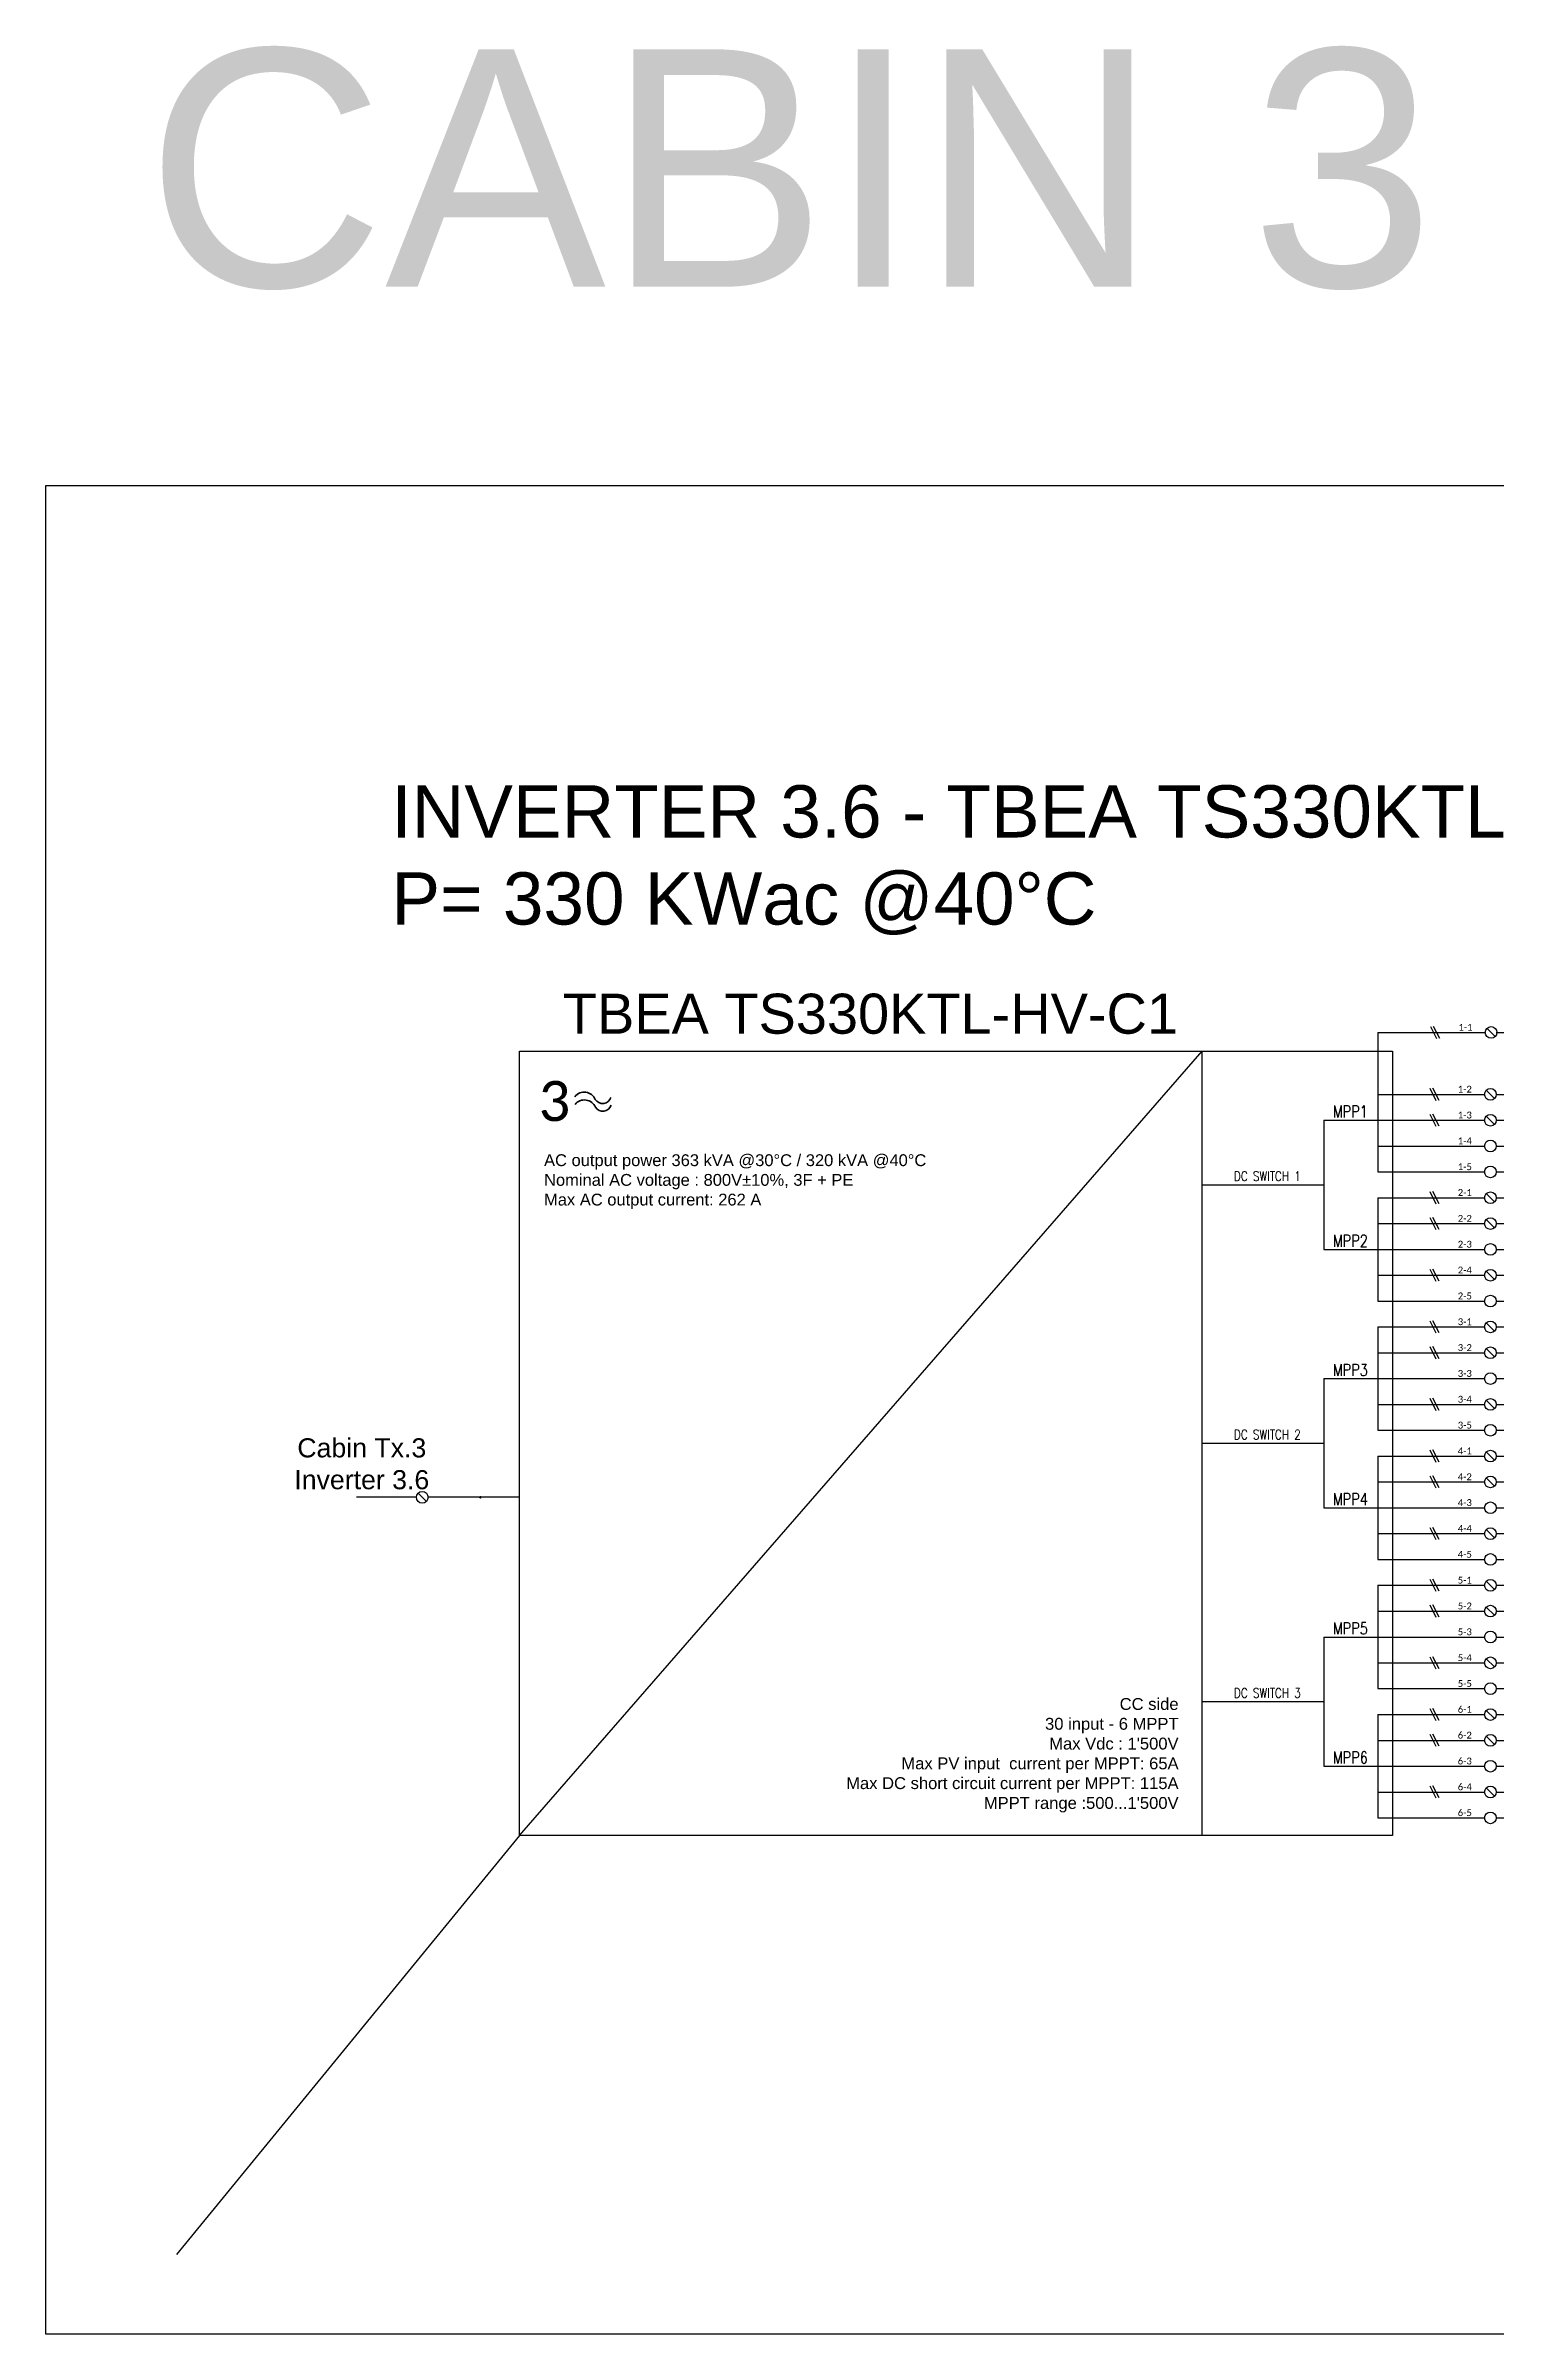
# Model space of a CAD drawing. Header units: millimetres. Extents: x 14856 to 141494, y 133975 to 167686.
# Drawn here: x 86466 to 92580, y 133975 to 143614 of the extents above; entities that cross this region are included whole.
import ezdxf

# ---------------------------------------------------------------- set-up
doc = ezdxf.new("R2010")
doc.units = ezdxf.units.MM
doc.layers.add('-Testi', color=1, linetype='Continuous')
doc.styles.add('Legend', font='calibri.ttf')
doc.styles.add('SIMPLEX', font='SIMPLEX', dxfattribs={"width": 0.8})
doc.styles.get("Standard").update_dxf_attribs({"font": 'arial.ttf'})

# ---------------------------------------------------------------- blocks, each defined once
blk = doc.blocks.new('P00102')
at = {"color": 1, "linetype": 'ByBlock', "lineweight": 25}
for p, q in [((0, 3.6), (-3.6, -3.6)), ((1.8, 3.6), (-1.8, -3.6)), ((3.6, 3.6), (0, -3.6))]:
    blk.add_line(p, q, dxfattribs=at)
blk = doc.blocks.new('P00')
at = {"color": 1}
for points in [[(-18.7, 25.7), (6.8, -25.3)], [(19.6, -25.3), (-5.9, 25.7)]]:
    blk.add_lwpolyline(points, dxfattribs=at)

msp = doc.modelspace()

# ---------------------------------------------------------------- linework, layer by layer
for points in [[(92081.2, 139457.9), (92081.2, 138870.7)], [(92575.5, 139440.5), (92540.8, 139475.3)], [(92579.8, 139457.9), (92699.8, 139457.9), (92699.8, 135978.4)], [(88462.3, 136074.8), (91340.6, 139379.2)], [(91340.6, 136074.8), (91340.6, 139379.2)], [(92572.6, 139179.9), (92537.9, 139214.6)], [(92572.6, 139071), (92537.9, 139105.8)], [(91853, 139088.4), (92081.2, 139088.4)], [(91853, 139088.4), (91853, 138544.2)], [(91340.6, 138816.3), (91853, 138816.3)], [(92081.2, 138761.9), (92081.2, 138326.5)], [(92572.6, 138744.5), (92537.9, 138779.3)], [(92572.6, 138635.7), (92537.9, 138670.5)], [(91853, 138544.2), (92081.2, 138544.2)], [(92572.6, 138418), (92537.9, 138452.8)], [(92572.6, 138200.3), (92537.9, 138235.1)], [(92081.2, 138217.7), (92081.2, 137782.4)], [(92572.6, 138091.5), (92537.9, 138126.3)], [(91853, 138000), (92081.2, 138000)], [(91853, 138000), (91853, 137455.8)], [(92572.6, 137873.8), (92537.9, 137908.6)], [(91340.6, 137727.9), (91853, 137727.9)], [(92081.2, 137673.5), (92081.2, 137238.2)], [(92572.6, 137656.1), (92537.9, 137690.9)], [(92572.6, 137547.3), (92537.9, 137582.1)], [(88070.4, 137482.7), (88035.7, 137517.4)], [(88462.3, 137500.1), (88077.6, 137500.1)], [(91853, 137455.8), (92081.2, 137455.8)], [(92572.6, 137329.6), (92537.9, 137364.4)], [(92081.2, 137129.3), (92081.2, 136694)], [(92572.6, 137111.9), (92537.9, 137146.7)], [(92572.6, 137003.1), (92537.9, 137037.9)], [(91853, 136911.6), (92081.2, 136911.6)], [(91853, 136911.6), (91853, 136367.4)], [(92572.6, 136785.4), (92537.9, 136820.2)], [(91340.6, 136639.5), (91853, 136639.5)], [(92572.6, 136567.7), (92537.9, 136602.5)], [(92081.2, 136585.1), (92081.2, 136149.8)], [(92572.6, 136458.9), (92537.9, 136493.7)], [(91853, 136367.4), (92081.2, 136367.4)], [(92572.6, 136241.2), (92537.9, 136276)]]:
    msp.add_lwpolyline(points)
at = {"color": 40, "linetype": 'Continuous'}
for points in [[(92081.2, 139457.9), (92533.6, 139457.9)], [(92081.2, 139197.3), (92530.6, 139197.3)], [(92579.8, 139197.3), (93780.3, 139197.3)], [(92081.2, 139088.4), (92530.6, 139088.4)], [(92579.8, 139088.4), (93780.3, 139088.4)], [(92081.2, 138761.9), (92530.6, 138761.9)], [(92579.8, 138761.9), (93780.3, 138761.9)], [(92081.2, 138653.1), (92530.6, 138653.1)], [(92579.8, 138653.1), (93780.3, 138653.1)], [(92081.2, 138435.4), (92530.6, 138435.4)], [(92579.8, 138435.4), (93780.3, 138435.4)], [(92081.2, 138217.7), (92530.6, 138217.7)], [(92579.8, 138217.7), (93780.3, 138217.7)], [(92081.2, 138108.9), (92530.6, 138108.9)], [(92579.8, 138108.9), (93780.3, 138108.9)], [(92081.2, 137891.2), (92530.6, 137891.2)], [(92579.8, 137891.2), (93780.3, 137891.2)], [(92081.2, 137673.5), (92530.6, 137673.5)], [(92579.8, 137673.5), (93780.3, 137673.5)], [(92081.2, 137564.7), (92530.6, 137564.7)], [(92579.8, 137564.7), (93780.3, 137564.7)], [(92081.2, 137347), (92530.6, 137347)], [(92579.8, 137347), (93780.3, 137347)], [(92081.2, 137129.3), (92530.6, 137129.3)], [(92579.8, 137129.3), (93780.3, 137129.3)], [(92081.2, 137020.5), (92530.6, 137020.5)], [(92579.8, 137020.5), (93780.3, 137020.5)], [(92081.2, 136802.8), (92530.6, 136802.8)], [(92579.8, 136802.8), (93780.3, 136802.8)], [(92081.2, 136585.1), (92530.6, 136585.1)], [(92579.8, 136585.1), (93780.3, 136585.1)], [(92081.2, 136476.3), (92530.6, 136476.3)], [(92579.8, 136476.3), (93780.3, 136476.3)], [(92081.2, 136258.6), (92530.6, 136258.6)], [(92579.8, 136258.6), (93780.3, 136258.6)]]:
    msp.add_lwpolyline(points, dxfattribs=at)
msp.add_lwpolyline([(88462.3, 139379.2), (92142.4, 139379.2), (92142.4, 136074.8), (88462.3, 136074.8)], close=True)
at = {"color": 8, "linetype": 'Continuous'}
for points in [[(92081.2, 138979.6), (92530.6, 138979.6)], [(92579.8, 138979.6), (93780.3, 138979.6)], [(92081.2, 138870.7), (92530.6, 138870.7)], [(92579.8, 138870.7), (93780.3, 138870.7)], [(92081.2, 138544.2), (92530.6, 138544.2)], [(92579.8, 138544.2), (93780.3, 138544.2)], [(92081.2, 138326.5), (92530.6, 138326.5)], [(92579.8, 138326.5), (93780.3, 138326.5)], [(92081.2, 138000), (92530.6, 138000)], [(92579.8, 138000), (93780.3, 138000)], [(92081.2, 137782.4), (92530.6, 137782.4)], [(92579.8, 137782.4), (93780.3, 137782.4)], [(92081.2, 137455.8), (92530.6, 137455.8)], [(92579.8, 137455.8), (93780.3, 137455.8)], [(92081.2, 137238.2), (92530.6, 137238.2)], [(92579.8, 137238.2), (93780.3, 137238.2)], [(92081.2, 136911.6), (92530.6, 136911.6)], [(92579.8, 136911.6), (93780.3, 136911.6)], [(92081.2, 136694), (92530.6, 136694)], [(92579.8, 136694), (93780.3, 136694)], [(92081.2, 136367.4), (92530.6, 136367.4)], [(92579.8, 136367.4), (93780.3, 136367.4)], [(92081.2, 136149.8), (92530.6, 136149.8)], [(92579.8, 136149.8), (93780.3, 136149.8)]]:
    msp.add_lwpolyline(points, dxfattribs=at)
at = {"color": 4}
msp.add_lwpolyline([(88028.5, 137500.1), (87776.3, 137500.1)], dxfattribs=at)
at = {"color": 7}
for centre in [(92558.1, 139457.9), (92555.2, 139197.3), (92555.2, 139088.4), (92555.2, 138761.9), (92555.2, 138653.1), (92555.2, 138435.4), (92555.2, 138217.7), (92555.2, 138108.9), (92555.2, 137891.2), (92555.2, 137673.5), (92555.2, 137564.7), (92555.2, 137347), (92555.2, 137129.3), (92555.2, 137020.5), (92555.2, 136802.8), (92555.2, 136585.1), (92555.2, 136476.3), (92555.2, 136258.6)]:
    msp.add_circle(centre, 24.6, dxfattribs=at)
at = {"color": 8}
for centre in [(92555.2, 138979.6), (92555.2, 138870.7), (92555.2, 138544.2), (92555.2, 138326.5), (92555.2, 138000), (92555.2, 137782.4), (92555.2, 137455.8), (92555.2, 137238.2), (92555.2, 136911.6), (92555.2, 136694), (92555.2, 136367.4), (92555.2, 136149.8)]:
    msp.add_circle(centre, 24.6, dxfattribs=at)
msp.add_circle((88053.1, 137500.1), 24.6)
at = {"lineweight": 35}
for centre, radius, start, end in [((88735.9, 139156.7), 50.1, 22.57714, 141.98736), ((88736.7, 139123.8), 50.1, 22.57714, 141.98736), ((88813.1, 139195.3), 36.5, 211.99625, 342.61742), ((88813.9, 139162.4), 36.5, 211.99625, 342.61742)]:
    msp.add_arc(centre, radius, start, end, dxfattribs=at)
at = {"layer": 'Defpoints', "color": 1}
msp.add_line((88462.3, 136074.8), (87016.8, 134311), dxfattribs=at)
msp.add_lwpolyline([(86466.1, 141762.2), (98527.6, 141762.2), (98527.6, 133974.8), (86466.1, 133974.8)], close=True, dxfattribs=at)

# ---------------------------------------------------------------- block references
for name, p in [('P00', (92321.8, 139458.1)), ('P00', (92318.9, 139197.4)), ('P00', (92318.9, 139088.6)), ('P00', (92318.9, 138762.1)), ('P00', (92318.9, 138653.2)), ('P00', (92318.9, 138435.6)), ('P00', (92318.9, 138217.9)), ('P00', (92318.9, 138109)), ('P00', (92318.9, 137891.4)), ('P00', (92318.9, 137673.7)), ('P00', (92318.9, 137564.9)), ('P00102', (88297.9, 137499.9)), ('P00', (92318.9, 137347.2)), ('P00', (92318.9, 137129.5)), ('P00', (92318.9, 137020.7)), ('P00', (92318.9, 136803)), ('P00', (92318.9, 136585.3)), ('P00', (92318.9, 136476.5)), ('P00', (92318.9, 136258.8))]:
    msp.add_blockref(name, p)

# ---------------------------------------------------------------- texts
at = {"layer": '-Testi', "color": 7, "attachment_point": 5, "style": 'SIMPLEX'}
for s, insert, char_height, width in [('MPP1', (91964.9, 139124.7), 50, 54.432), ('DC SWITCH 1', (91615.1, 138852.6), 40, 391.731), ('MPP2', (91964.9, 138580.5), 50, 54.432), ('MPP3', (91964.9, 138036.3), 50, 54.432), ('DC SWITCH 2', (91615.1, 137764.2), 40, 391.731), ('MPP4', (91964.9, 137492.1), 50, 54.432), ('MPP5', (91964.9, 136947.9), 50, 54.432), ('DC SWITCH 3', (91615.1, 136675.8), 40, 391.731), ('MPP6', (91964.9, 136403.7), 50, 54.432)]:
    msp.add_mtext(s, dxfattribs=dict(at, insert=insert, char_height=char_height, width=width))
for s, insert, char_height, width, attachment_point in [('CABIN 3', (86887.2, 143599.2), 1000, 9076.374, 1), ('INVERTER 3.6 - TBEA TS330KTL-HV-C1 - P= 365,4 KWp - P= 330 KWac @40°C', (87923.1, 140499.2), 220, 8459.921, 1), ('TBEA TS330KTL-HV-C1', (88645.6, 139621.4), 168.704, 3487.591, 1), ('AC output power 363 kVA @30°C / 320 kVA @40°C\\PNominal AC voltage : 800V±10%, 3F + PE \\PMax AC output current: 262 A', (88566.4, 138944.9), 49.772, 2205.222, 1), ('\\pxqc;Cabin Tx.3\\PInverter 3.6', (87342.8, 137748.6), 80.476, 910.842, 1), ("CC side\\P30 input - 6 MPPT \\PMax Vdc : 1'500V\\PMax PV input  current per MPPT: 65A\\PMax DC short circuit current per MPPT: 115A \\PMPPT range :500...1'500V ", (91240.9, 136654.4), 50, 1795.436, 3)]:
    msp.add_mtext(s, dxfattribs=dict(insert=insert, char_height=char_height, width=width, attachment_point=attachment_point))
at = {"color": 7, "char_height": 28.91, "width": 87.837, "attachment_point": 1, "style": 'Legend'}
for s, insert in [('1-1', (92420.4, 139494.2)), ('1-2', (92417.5, 139233.6)), ('1-3', (92417.5, 139124.7)), ('2-1', (92417.5, 138798.2)), ('2-2', (92417.5, 138689.4)), ('2-4', (92417.5, 138471.7)), ('3-1', (92417.5, 138254)), ('3-2', (92417.5, 138145.2)), ('3-4', (92417.5, 137927.5)), ('4-1', (92417.5, 137709.8)), ('4-2', (92417.5, 137601)), ('4-4', (92417.5, 137383.3)), ('5-1', (92417.5, 137165.6)), ('5-2', (92417.5, 137056.8)), ('5-4', (92417.5, 136839.1)), ('6-1', (92417.5, 136621.4)), ('6-2', (92417.5, 136512.6)), ('6-4', (92417.5, 136294.9))]:
    msp.add_mtext(s, dxfattribs=dict(at, insert=insert))
at = {"insert": (88543.6, 139253.6), "char_height": 168.7, "width": 2757.721, "attachment_point": 1, "style": 'Legend'}
msp.add_mtext('3', dxfattribs=at)
at = {"color": 8, "char_height": 28.91, "width": 87.837, "attachment_point": 1, "style": 'Legend'}
for s, insert in [('1-4', (92417.5, 139015.9)), ('1-5', (92417.5, 138907)), ('2-3', (92417.5, 138580.5)), ('2-5', (92417.5, 138362.8)), ('3-3', (92417.5, 138036.3)), ('3-5', (92417.5, 137818.6)), ('4-3', (92417.5, 137492.1)), ('4-5', (92417.5, 137274.4)), ('5-3', (92417.5, 136947.9)), ('5-5', (92417.5, 136730.2)), ('6-3', (92417.5, 136403.7)), ('6-5', (92417.5, 136186.1))]:
    msp.add_mtext(s, dxfattribs=dict(at, insert=insert))

doc.saveas('drawing.dxf')
